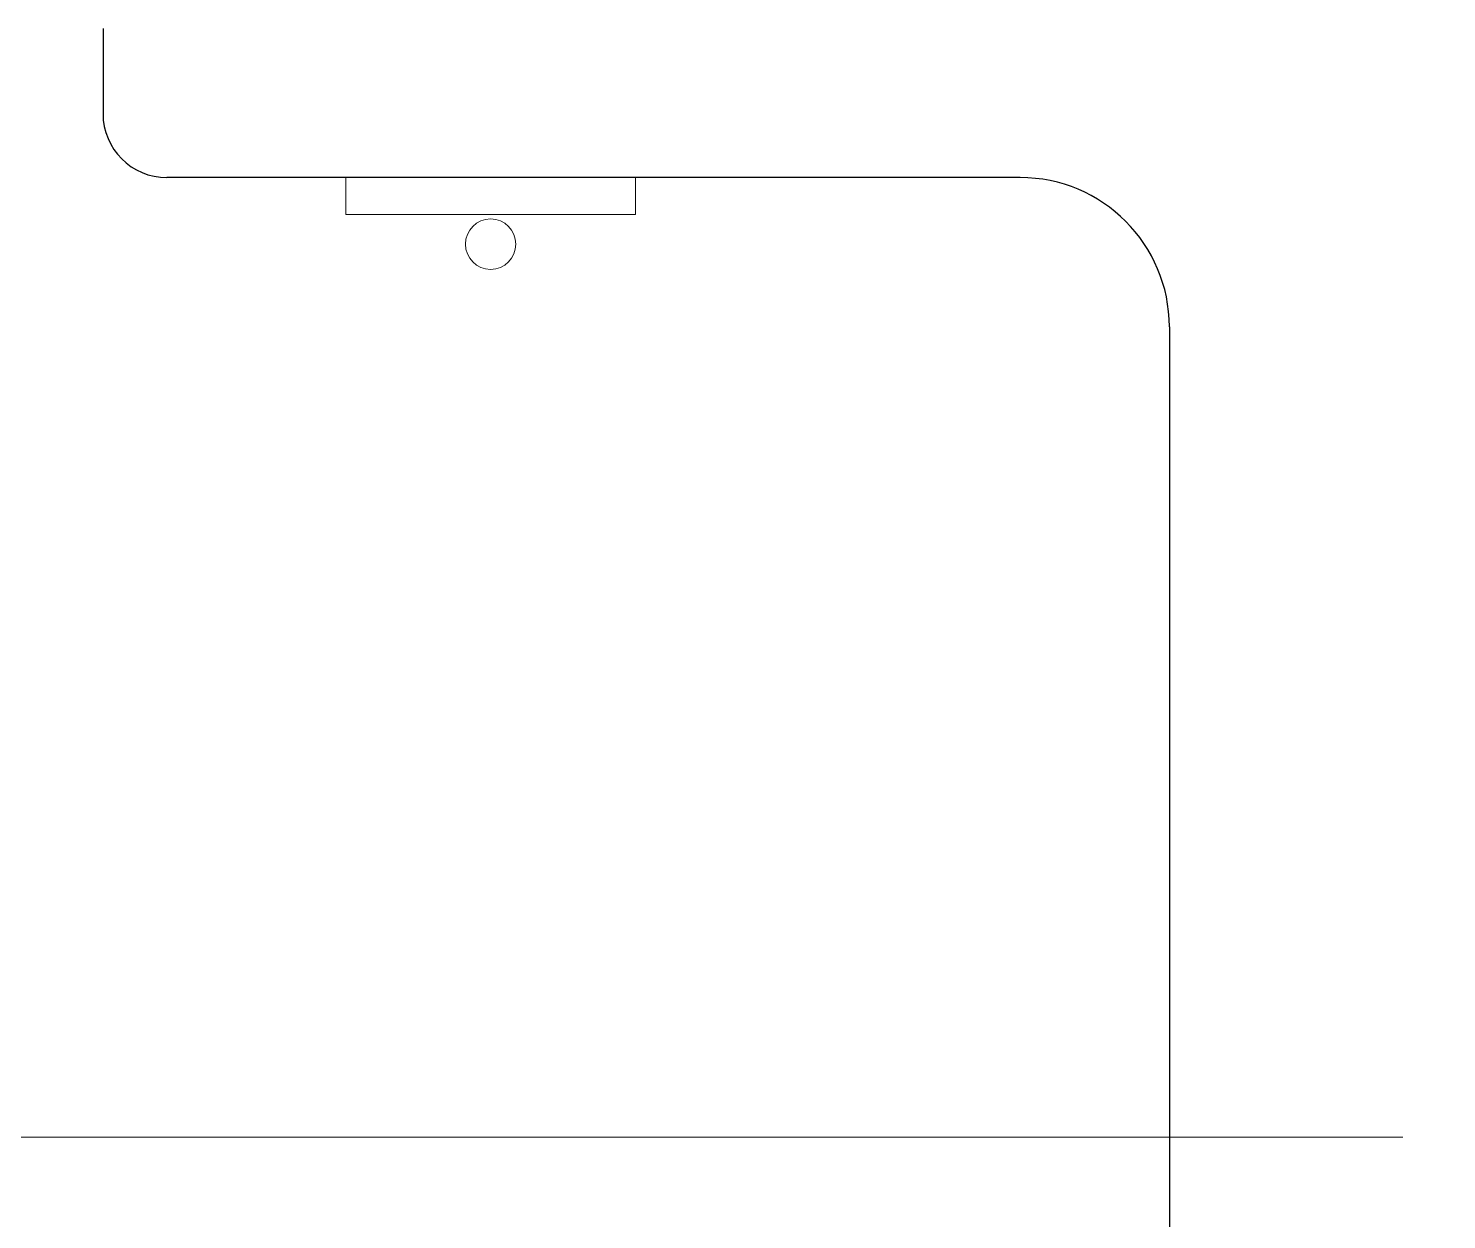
# Model space of a CAD drawing. Header units: metres. Extents: x -44 to 358, y -246 to 48.
# Drawn here: x 82.429 to 83.094, y -97.153 to -96.594 of the extents above; entities that cross this region are included whole.
import ezdxf

# ---------------------------------------------------------------- set-up
doc = ezdxf.new("R2010")
doc.units = ezdxf.units.M
doc.header["$LTSCALE"] = 0.3
doc.linetypes.add('HIDDEN2', pattern=[4.7625, 3.175, -1.5875])
doc.layers.add('A-WALL', color=7, linetype='Continuous', lineweight=30)
doc.layers.add('baños', color=141, linetype='Continuous', lineweight=0)
doc.layers.add('Techos 1', color=7, linetype='HIDDEN2', lineweight=9, true_color=0x42391a)

# ---------------------------------------------------------------- blocks, each defined once
blk = doc.blocks.new('PL MUEBLES 2N NASAS 09')
at = {"layer": 'A-WALL', "color": 2}
for p, q in [((214.51242, 55.02528), (214.51242, 54.98528)), ((214.94242, 54.95528), (214.54242, 54.95528)), ((215.01242, 54.88528), (215.01242, 53.82528))]:
    blk.add_line(p, q, dxfattribs=at)
for centre, radius, start, end in [((214.54242, 54.98528), 0.03, 180, 270), ((214.94242, 54.88528), 0.07, 360, 90)]:
    blk.add_arc(centre, radius, start, end, dxfattribs=at)
at = {"layer": 'baños', "color": 2}
blk.add_lwpolyline([(214.76212, 54.95528), (214.62623, 54.95528), (214.62623, 54.93793), (214.76212, 54.93793)], close=True, dxfattribs=at)
blk.add_circle((214.69417, 54.92406), 0.01182, dxfattribs=at)
at = {"layer": 'Techos 1', "color": 2}
blk.add_line((211.31182, 54.50528), (226.06182, 54.50528), dxfattribs=at)

msp = doc.modelspace()

# ---------------------------------------------------------------- block references
msp.add_blockref('PL MUEBLES 2N NASAS 09', (-132.0484004, -151.6197483))

doc.saveas('drawing.dxf')
